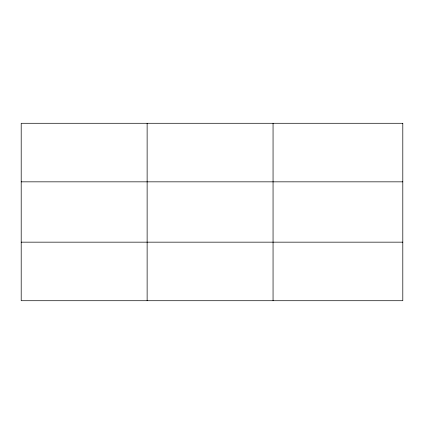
<?xml version="1.0" encoding="UTF-8"?>
<svg xmlns="http://www.w3.org/2000/svg" width="424" height="424" viewBox="0 0 424 424"><rect width="100%" height="100%" fill="white"/><g stroke="black" fill="none" stroke-linecap="round" stroke-linejoin="round"><path stroke-width="0.64" d="M147.128 123.283L147.128 300.717M273.056 123.283L273.056 300.717M21.2 181.838L402.8 181.838M21.2 242.162L402.8 242.162M402.8 123.283L402.8 300.717L21.2 300.717L21.2 123.283L402.8 123.283"/></g></svg>
